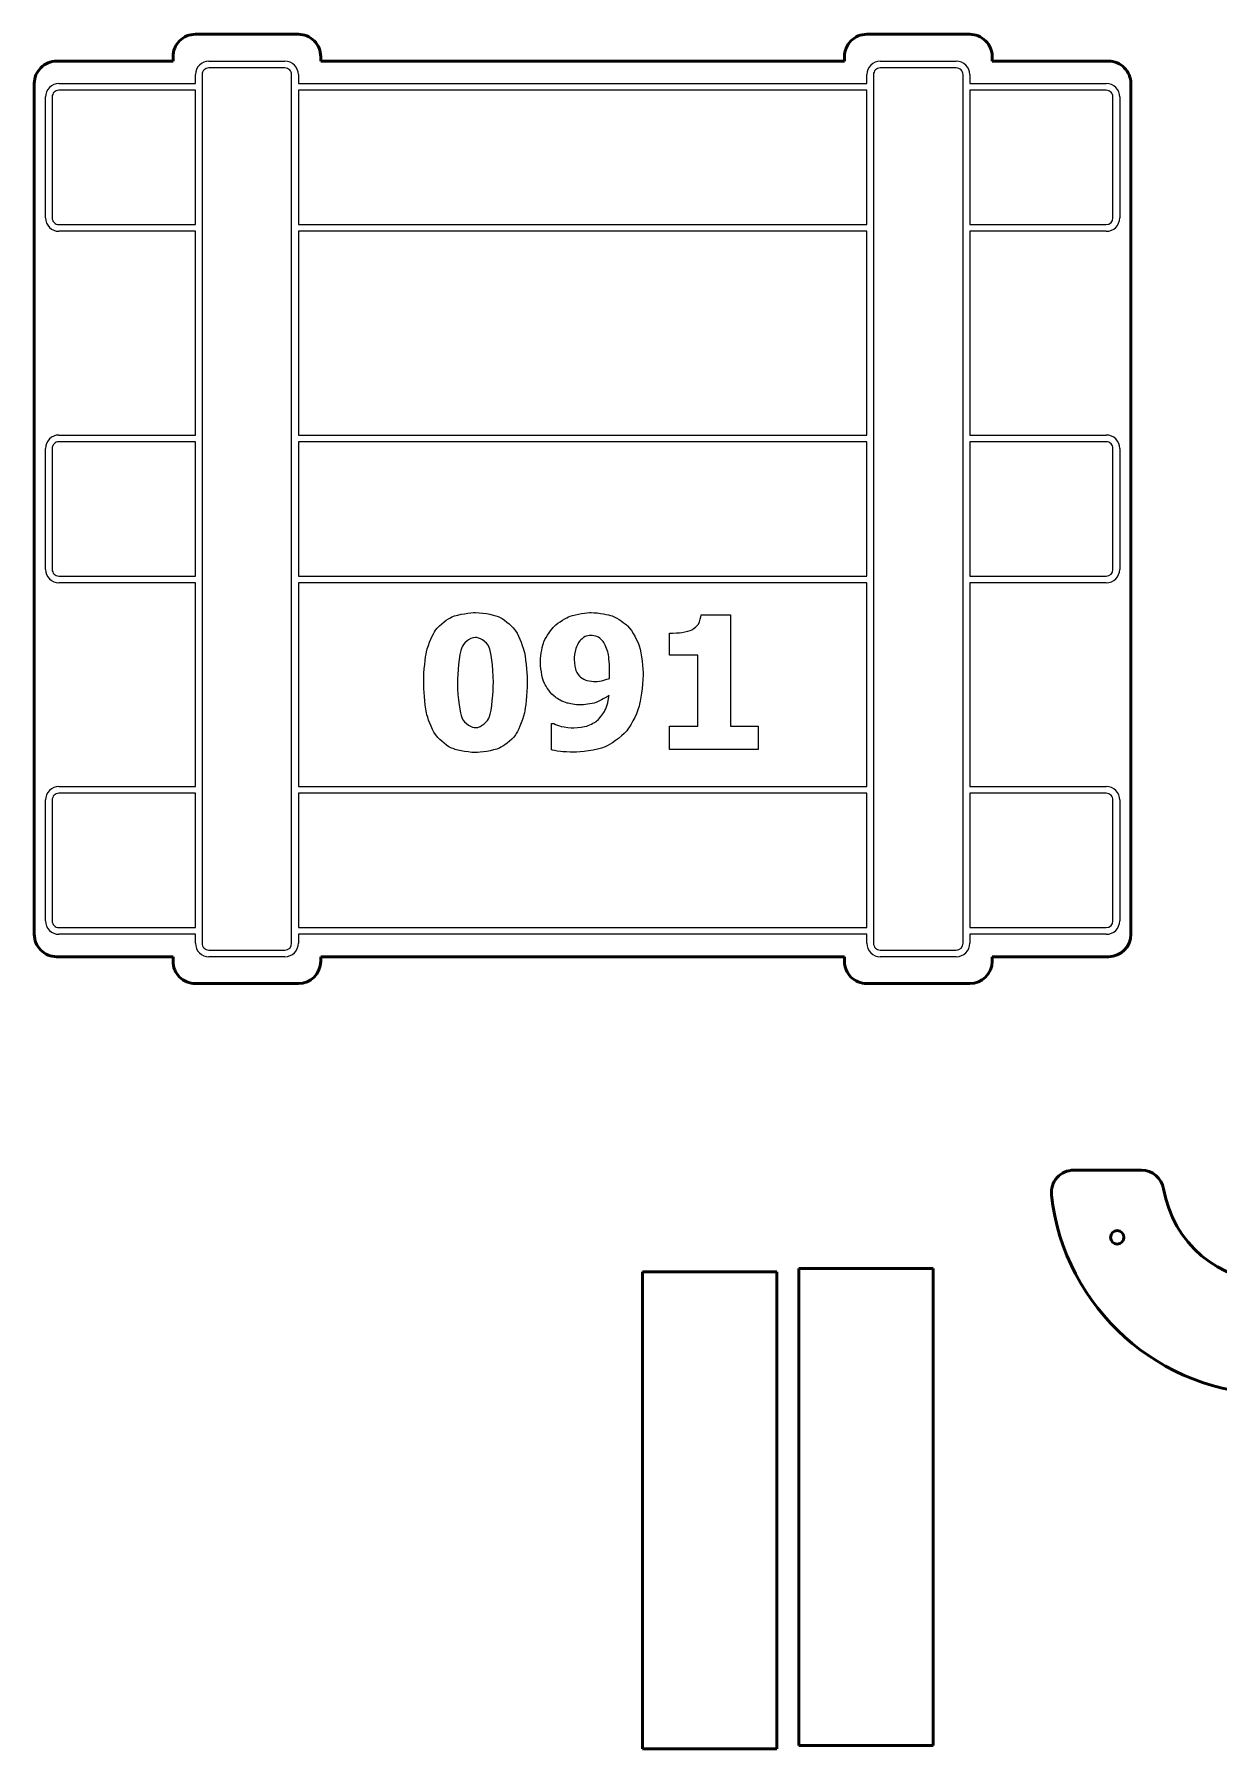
# Model space of a CAD drawing. Header units: millimetres. Extents: x -4457 to 5436, y 521 to 6420.
# Drawn here: x -2763 to -2234, y 2353 to 3119 of the extents above; entities that cross this region are included whole.
import ezdxf

# ---------------------------------------------------------------- set-up
doc = ezdxf.new("R2010")
doc.units = ezdxf.units.MM
doc.header["$MEASUREMENT"] = 0
doc.layers.add('layer 1', color=7, linetype='Continuous')
doc.layers.add('layer 2', color=7, linetype='Continuous')

msp = doc.modelspace()

# ---------------------------------------------------------------- linework, layer by layer
at = {"layer": 'layer 1', "lineweight": 50}
for points, knots in [([(-2691.3357, 3119.1216), (-2693.9879, 3119.1216), (-2696.5314, 3118.068), (-2698.4068, 3116.1926), (-2698.4068, 3116.1926), (-2700.2822, 3114.3173), (-2701.3357, 3111.7737), (-2701.3357, 3109.1216)], [0, 0, 0, 0, 0.33333333, 0.33333333, 0.33333333, 0.33333333, 1, 1, 1, 1]), ([(-2635.3357, 3109.1216), (-2635.3357, 3111.7737), (-2636.3893, 3114.3173), (-2638.2647, 3116.1926), (-2638.2647, 3116.1926), (-2640.14, 3118.068), (-2642.6836, 3119.1216), (-2645.3357, 3119.1216)], [0, 0, 0, 0, 0.33333333, 0.33333333, 0.33333333, 0.33333333, 1, 1, 1, 1]), ([(-2391.3357, 3119.1216), (-2393.9879, 3119.1216), (-2396.5314, 3118.068), (-2398.4068, 3116.1926), (-2398.4068, 3116.1926), (-2400.2822, 3114.3173), (-2401.3357, 3111.7737), (-2401.3357, 3109.1216)], [0, 0, 0, 0, 0.33333333, 0.33333333, 0.33333333, 0.33333333, 1, 1, 1, 1]), ([(-2335.3357, 3109.1216), (-2335.3357, 3111.7737), (-2336.3893, 3114.3173), (-2338.2647, 3116.1926), (-2338.2647, 3116.1926), (-2340.14, 3118.068), (-2342.6836, 3119.1216), (-2345.3357, 3119.1216)], [0, 0, 0, 0, 0.33333333, 0.33333333, 0.33333333, 0.33333333, 1, 1, 1, 1]), ([(-2753.3357, 3107.1216), (-2755.9879, 3107.1216), (-2758.5314, 3106.068), (-2760.4068, 3104.1926), (-2760.4068, 3104.1926), (-2762.2822, 3102.3173), (-2763.3357, 3099.7737), (-2763.3357, 3097.1216)], [0, 0, 0, 0, 0.33333333, 0.33333333, 0.33333333, 0.33333333, 1, 1, 1, 1]), ([(-2273.3357, 3097.1216), (-2273.3357, 3099.7737), (-2274.3893, 3102.3173), (-2276.2647, 3104.1926), (-2276.2647, 3104.1926), (-2278.14, 3106.068), (-2280.6836, 3107.1216), (-2283.3357, 3107.1216)], [0, 0, 0, 0, 0.33333333, 0.33333333, 0.33333333, 0.33333333, 1, 1, 1, 1]), ([(-2763.3357, 2717.1216), (-2763.3357, 2714.4694), (-2762.2822, 2711.9259), (-2760.4068, 2710.0505), (-2760.4068, 2710.0505), (-2758.5314, 2708.1751), (-2755.9879, 2707.1216), (-2753.3357, 2707.1216)], [0, 0, 0, 0, 0.33333333, 0.33333333, 0.33333333, 0.33333333, 1, 1, 1, 1]), ([(-2701.3357, 2705.1216), (-2701.3357, 2702.4694), (-2700.2822, 2699.9259), (-2698.4068, 2698.0505), (-2698.4068, 2698.0505), (-2696.5314, 2696.1751), (-2693.9879, 2695.1216), (-2691.3357, 2695.1216)], [0, 0, 0, 0, 0.33333333, 0.33333333, 0.33333333, 0.33333333, 1, 1, 1, 1]), ([(-2401.3357, 2705.1216), (-2401.3357, 2702.4694), (-2400.2822, 2699.9259), (-2398.4068, 2698.0505), (-2398.4068, 2698.0505), (-2396.5314, 2696.1751), (-2393.9879, 2695.1216), (-2391.3357, 2695.1216)], [0, 0, 0, 0, 0.33333333, 0.33333333, 0.33333333, 0.33333333, 1, 1, 1, 1]), ([(-2298.8771, 2611.7819), (-2301.7227, 2611.7819), (-2304.4336, 2610.5695), (-2306.3306, 2608.4485), (-2306.3306, 2608.4485), (-2308.2277, 2606.3275), (-2309.1313, 2603.4988), (-2308.8152, 2600.6708)], [0, 0, 0, 0, 0.33333333, 0.33333333, 0.33333333, 0.33333333, 1, 1, 1, 1]), ([(-2276.4344, 2581.7819), (-2276.4344, 2583.4387), (-2277.7775, 2584.7819), (-2279.4344, 2584.7819), (-2279.4344, 2584.7819), (-2281.0912, 2584.7819), (-2282.4344, 2583.4387), (-2282.4344, 2581.7819), (-2282.4344, 2581.7819), (-2282.4344, 2580.125), (-2281.0912, 2578.7819), (-2279.4344, 2578.7819), (-2279.4344, 2578.7819), (-2277.7775, 2578.7819), (-2276.4344, 2580.125), (-2276.4344, 2581.7819)], [0, 0, 0, 0, 0.2, 0.2, 0.2, 0.2, 0.4, 0.4, 0.4, 0.4, 0.6, 0.6, 0.6, 0.6, 1, 1, 1, 1])]:
    msp.add_open_spline(points, degree=3, knots=knots, dxfattribs=at)
for points in [[(-2645.3357, 3119.1216), (-2645.3357, 3119.1216), (-2691.3357, 3119.1216), (-2691.3357, 3119.1216)], [(-2345.3357, 3119.1216), (-2345.3357, 3119.1216), (-2391.3357, 3119.1216), (-2391.3357, 3119.1216)], [(-2701.3357, 3109.1216), (-2701.3357, 3109.1216), (-2701.3357, 3107.1216), (-2701.3357, 3107.1216)], [(-2635.3357, 3107.1216), (-2635.3357, 3107.1216), (-2635.3357, 3109.1216), (-2635.3357, 3109.1216)], [(-2401.3357, 3109.1216), (-2401.3357, 3109.1216), (-2401.3357, 3107.1216), (-2401.3357, 3107.1216)], [(-2335.3357, 3107.1216), (-2335.3357, 3107.1216), (-2335.3357, 3109.1216), (-2335.3357, 3109.1216)], [(-2753.3357, 3107.1216), (-2753.3357, 3107.1216), (-2701.3357, 3107.1216), (-2701.3357, 3107.1216)], [(-2635.3357, 3107.1216), (-2635.3357, 3107.1216), (-2401.3357, 3107.1216), (-2401.3357, 3107.1216)], [(-2335.3357, 3107.1216), (-2335.3357, 3107.1216), (-2283.3357, 3107.1216), (-2283.3357, 3107.1216)], [(-2763.3357, 2717.1216), (-2763.3357, 2717.1216), (-2763.3357, 3097.1216), (-2763.3357, 3097.1216)], [(-2273.3357, 3097.1216), (-2273.3357, 3097.1216), (-2273.3357, 2717.1216), (-2273.3357, 2717.1216)], [(-2283.3357, 2707.1216), (-2277.8129, 2707.1216), (-2273.3358, 2711.5987), (-2273.3357, 2717.1215)], [(-2701.3357, 2707.1216), (-2701.3357, 2707.1216), (-2753.3357, 2707.1216), (-2753.3357, 2707.1216)], [(-2701.3357, 2707.1216), (-2701.3357, 2707.1216), (-2701.3357, 2705.1216), (-2701.3357, 2705.1216)], [(-2645.3357, 2695.1216), (-2639.8129, 2695.1216), (-2635.3358, 2699.5987), (-2635.3357, 2705.1215)], [(-2635.3357, 2705.1216), (-2635.3357, 2705.1216), (-2635.3357, 2707.1216), (-2635.3357, 2707.1216)], [(-2401.3357, 2707.1216), (-2401.3357, 2707.1216), (-2635.3357, 2707.1216), (-2635.3357, 2707.1216)], [(-2401.3357, 2707.1216), (-2401.3357, 2707.1216), (-2401.3357, 2705.1216), (-2401.3357, 2705.1216)], [(-2345.3357, 2695.1216), (-2339.8129, 2695.1216), (-2335.3358, 2699.5987), (-2335.3357, 2705.1215)], [(-2335.3357, 2705.1216), (-2335.3357, 2705.1216), (-2335.3357, 2707.1216), (-2335.3357, 2707.1216)], [(-2283.3357, 2707.1216), (-2283.3357, 2707.1216), (-2335.3357, 2707.1216), (-2335.3357, 2707.1216)], [(-2691.3357, 2695.1216), (-2691.3357, 2695.1216), (-2645.3357, 2695.1216), (-2645.3357, 2695.1216)], [(-2391.3357, 2695.1216), (-2391.3357, 2695.1216), (-2345.3357, 2695.1216), (-2345.3357, 2695.1216)], [(-2298.8771, 2611.7819), (-2298.8771, 2611.7819), (-2268.5952, 2611.7819), (-2268.5952, 2611.7819)], [(-2258.735, 2603.4485), (-2259.5483, 2608.26), (-2263.7155, 2611.7819), (-2268.5952, 2611.7819)], [(-2308.8152, 2600.6708), (-2303.1564, 2550.0573), (-2260.3632, 2511.7819), (-2209.4344, 2511.7819)], [(-2258.735, 2603.4485), (-2254.6686, 2579.3913), (-2233.8329, 2561.7819), (-2209.4344, 2561.7819)], [(-2491.5046, 2566.3806), (-2491.5046, 2566.3806), (-2491.5046, 2353.3806), (-2491.5046, 2353.3806)], [(-2431.5046, 2566.3806), (-2431.5046, 2566.3806), (-2491.5046, 2566.3806), (-2491.5046, 2566.3806)], [(-2431.5046, 2353.3806), (-2431.5046, 2353.3806), (-2431.5046, 2566.3806), (-2431.5046, 2566.3806)], [(-2421.6969, 2567.8742), (-2421.6969, 2567.8742), (-2421.6969, 2354.8742), (-2421.6969, 2354.8742)], [(-2361.6969, 2567.8742), (-2361.6969, 2567.8742), (-2421.6969, 2567.8742), (-2421.6969, 2567.8742)], [(-2361.6969, 2354.8742), (-2361.6969, 2354.8742), (-2361.6969, 2567.8742), (-2361.6969, 2567.8742)], [(-2491.5046, 2353.3806), (-2491.5046, 2353.3806), (-2431.5046, 2353.3806), (-2431.5046, 2353.3806)], [(-2421.6969, 2354.8742), (-2421.6969, 2354.8742), (-2361.6969, 2354.8742), (-2361.6969, 2354.8742)]]:
    msp.add_open_spline(points, degree=3, dxfattribs=at)
at = {"layer": 'layer 2', "color": 240, "lineweight": 9}
for points in [[(-2685.3357, 3107.1216), (-2686.927, 3107.1216), (-2688.4532, 3106.4894), (-2689.5784, 3105.3642), (-2689.5784, 3105.3642), (-2690.7036, 3104.239), (-2691.3357, 3102.7129), (-2691.3357, 3101.1216)], [(-2685.3357, 3104.1216), (-2686.1314, 3104.1216), (-2686.8944, 3103.8055), (-2687.457, 3103.2429), (-2687.457, 3103.2429), (-2688.0197, 3102.6803), (-2688.3357, 3101.9172), (-2688.3357, 3101.1216)], [(-2645.3357, 3101.1216), (-2645.3357, 3102.7129), (-2645.9679, 3104.239), (-2647.0931, 3105.3642), (-2647.0931, 3105.3642), (-2648.2183, 3106.4894), (-2649.7444, 3107.1216), (-2651.3357, 3107.1216)], [(-2648.3357, 3101.1216), (-2648.3357, 3101.9172), (-2648.6518, 3102.6803), (-2649.2144, 3103.2429), (-2649.2144, 3103.2429), (-2649.777, 3103.8055), (-2650.5401, 3104.1216), (-2651.3357, 3104.1216)], [(-2385.3357, 3107.1216), (-2386.927, 3107.1216), (-2388.4532, 3106.4894), (-2389.5784, 3105.3642), (-2389.5784, 3105.3642), (-2390.7036, 3104.239), (-2391.3357, 3102.7129), (-2391.3357, 3101.1216)], [(-2385.3357, 3104.1216), (-2386.1314, 3104.1216), (-2386.8944, 3103.8055), (-2387.457, 3103.2429), (-2387.457, 3103.2429), (-2388.0197, 3102.6803), (-2388.3357, 3101.9172), (-2388.3357, 3101.1216)], [(-2345.3357, 3101.1216), (-2345.3357, 3102.7129), (-2345.9679, 3104.239), (-2347.0931, 3105.3642), (-2347.0931, 3105.3642), (-2348.2183, 3106.4894), (-2349.7444, 3107.1216), (-2351.3357, 3107.1216)], [(-2348.3357, 3101.1216), (-2348.3357, 3101.9172), (-2348.6518, 3102.6803), (-2349.2144, 3103.2429), (-2349.2144, 3103.2429), (-2349.777, 3103.8055), (-2350.5401, 3104.1216), (-2351.3357, 3104.1216)], [(-2752.3357, 3097.1216), (-2753.927, 3097.1216), (-2755.4532, 3096.4894), (-2756.5784, 3095.3642), (-2756.5784, 3095.3642), (-2757.7036, 3094.239), (-2758.3357, 3092.7129), (-2758.3357, 3091.1216)], [(-2752.3357, 3094.1216), (-2753.1314, 3094.1216), (-2753.8944, 3093.8055), (-2754.457, 3093.2429), (-2754.457, 3093.2429), (-2755.0197, 3092.6803), (-2755.3357, 3091.9172), (-2755.3357, 3091.1216)], [(-2278.3357, 3091.1216), (-2278.3357, 3092.7129), (-2278.9679, 3094.239), (-2280.0931, 3095.3642), (-2280.0931, 3095.3642), (-2281.2183, 3096.4894), (-2282.7444, 3097.1216), (-2284.3357, 3097.1216)], [(-2281.3357, 3091.1216), (-2281.3357, 3091.9172), (-2281.6518, 3092.6803), (-2282.2144, 3093.2429), (-2282.2144, 3093.2429), (-2282.777, 3093.8055), (-2283.5401, 3094.1216), (-2284.3357, 3094.1216)], [(-2758.3357, 3037.1216), (-2758.3357, 3035.5303), (-2757.7036, 3034.0042), (-2756.5784, 3032.8789), (-2756.5784, 3032.8789), (-2755.4532, 3031.7537), (-2753.927, 3031.1216), (-2752.3357, 3031.1216)], [(-2755.3357, 3037.1216), (-2755.3357, 3036.3259), (-2755.0197, 3035.5629), (-2754.457, 3035.0003), (-2754.457, 3035.0003), (-2753.8944, 3034.4377), (-2753.1314, 3034.1216), (-2752.3357, 3034.1216)], [(-2752.3357, 2940.1216), (-2753.927, 2940.1216), (-2755.4532, 2939.4894), (-2756.5784, 2938.3642), (-2756.5784, 2938.3642), (-2757.7036, 2937.239), (-2758.3357, 2935.7129), (-2758.3357, 2934.1216)], [(-2752.3357, 2937.1216), (-2753.1314, 2937.1216), (-2753.8944, 2936.8055), (-2754.457, 2936.2429), (-2754.457, 2936.2429), (-2755.0197, 2935.6803), (-2755.3357, 2934.9172), (-2755.3357, 2934.1216)], [(-2278.3357, 2934.1216), (-2278.3357, 2935.7129), (-2278.9679, 2937.239), (-2280.0931, 2938.3642), (-2280.0931, 2938.3642), (-2281.2183, 2939.4894), (-2282.7444, 2940.1216), (-2284.3357, 2940.1216)], [(-2281.3357, 2934.1216), (-2281.3357, 2934.9172), (-2281.6518, 2935.6803), (-2282.2144, 2936.2429), (-2282.2144, 2936.2429), (-2282.777, 2936.8055), (-2283.5401, 2937.1216), (-2284.3357, 2937.1216)], [(-2758.3357, 2880.1216), (-2758.3357, 2878.5303), (-2757.7036, 2877.0042), (-2756.5784, 2875.8789), (-2756.5784, 2875.8789), (-2755.4532, 2874.7537), (-2753.927, 2874.1216), (-2752.3357, 2874.1216)], [(-2755.3357, 2880.1216), (-2755.3357, 2879.3259), (-2755.0197, 2878.5629), (-2754.457, 2878.0003), (-2754.457, 2878.0003), (-2753.8944, 2877.4377), (-2753.1314, 2877.1216), (-2752.3357, 2877.1216)], [(-2584.0303, 2852.9476), (-2582.1502, 2855.6056), (-2578.2442, 2858.2312), (-2576.7613, 2858.8795), (-2576.7613, 2858.8795), (-2573.7953, 2860.1761), (-2568.228, 2860.8244), (-2566.1859, 2860.8244)], [(-2566.1859, 2860.8244), (-2561.8747, 2860.8244), (-2556.8342, 2859.463), (-2555.3917, 2858.7823), (-2555.3917, 2858.7823), (-2552.5068, 2857.4208), (-2549.2167, 2854.0497), (-2548.2929, 2852.7045)], [(-2531.0806, 2854.6007), (-2529.1357, 2856.5456), (-2525.3431, 2858.6202), (-2523.9331, 2859.1712), (-2523.9331, 2859.1712), (-2521.113, 2860.2733), (-2516.2345, 2860.8244), (-2514.5003, 2860.8244)], [(-2514.5003, 2860.8244), (-2510.9995, 2860.8244), (-2506.5425, 2859.852), (-2505.1891, 2859.3657), (-2505.1891, 2859.3657), (-2502.4825, 2858.3933), (-2499.1843, 2855.8649), (-2498.2118, 2854.8438)], [(-2469.5733, 2853.0934), (-2468.3091, 2853.7417), (-2466.9639, 2855.1518), (-2466.6073, 2855.6947), (-2466.6073, 2855.6947), (-2465.8942, 2856.7806), (-2465.4079, 2858.9443), (-2465.3431, 2859.7547)], [(-2589.3301, 2829.6088), (-2589.3301, 2834.9249), (-2588.5036, 2841.343), (-2588.0903, 2843.2231), (-2588.0903, 2843.2231), (-2587.2637, 2846.9832), (-2584.9703, 2851.5861), (-2584.0303, 2852.9476)], [(-2566.1859, 2849.7385), (-2569.0708, 2849.7385), (-2571.7451, 2846.7401), (-2572.3609, 2845.2409), (-2572.3609, 2845.2409), (-2573.5927, 2842.2426), (-2574.2086, 2833.2879), (-2574.2086, 2829.5602)], [(-2558.2118, 2829.6088), (-2558.2118, 2837.0319), (-2559.4274, 2843.7417), (-2560.0352, 2845.2409), (-2560.0352, 2845.2409), (-2561.2507, 2848.2393), (-2564.7434, 2849.7385), (-2566.1859, 2849.7385)], [(-2548.2929, 2852.7045), (-2546.4776, 2850.0789), (-2544.7434, 2844.8925), (-2544.3301, 2842.9557), (-2544.3301, 2842.9557), (-2543.5036, 2839.0821), (-2543.0903, 2832.121), (-2543.0903, 2829.6088)], [(-2537.207, 2839.0416), (-2537.207, 2842.1858), (-2536.1373, 2846.3998), (-2535.6024, 2847.7207), (-2535.6024, 2847.7207), (-2534.5327, 2850.3625), (-2532.053, 2853.6283), (-2531.0806, 2854.6007)], [(-2514.5489, 2850.6137), (-2515.4566, 2850.6137), (-2516.7532, 2850.2571), (-2517.1746, 2850.0789), (-2517.1746, 2850.0789), (-2518.0173, 2849.7223), (-2519.2167, 2848.6364), (-2519.6057, 2848.1826)], [(-2509.395, 2848.1826), (-2510.0757, 2849.0578), (-2511.2913, 2849.8682), (-2511.7289, 2850.0545), (-2511.7289, 2850.0545), (-2512.6041, 2850.4273), (-2514.0465, 2850.6137), (-2514.5489, 2850.6137)], [(-2498.2118, 2854.8438), (-2495.9428, 2852.5748), (-2493.6413, 2847.8422), (-2493.0579, 2846.0432), (-2493.0579, 2846.0432), (-2491.8909, 2842.4451), (-2491.3075, 2835.5246), (-2491.3075, 2832.9638)], [(-2479.4922, 2851.5861), (-2477.6446, 2851.5861), (-2474.8893, 2851.8293), (-2473.9736, 2851.9508), (-2473.9736, 2851.9508), (-2472.1421, 2852.1939), (-2470.1243, 2852.8341), (-2469.5733, 2853.0934)], [(-2519.6057, 2848.1826), (-2520.2864, 2847.4046), (-2521.113, 2845.5084), (-2521.3561, 2844.7547), (-2521.3561, 2844.7547), (-2521.8423, 2843.2474), (-2522.0854, 2840.7109), (-2522.0854, 2839.8195)], [(-2506.2345, 2835.2004), (-2506.2345, 2838.4743), (-2506.7856, 2842.2182), (-2507.0611, 2843.2717), (-2507.0611, 2843.2717), (-2507.6122, 2845.3787), (-2508.8925, 2847.5991), (-2509.395, 2848.1826)], [(-2530.4485, 2822.9962), (-2532.523, 2824.5845), (-2534.7759, 2827.9233), (-2535.3836, 2829.1955), (-2535.3836, 2829.1955), (-2536.5992, 2831.7401), (-2537.207, 2837.0319), (-2537.207, 2839.0416)], [(-2522.0854, 2839.8195), (-2522.0854, 2837.8746), (-2521.583, 2835.6542), (-2521.3318, 2835.0302), (-2521.3318, 2835.0302), (-2520.8293, 2833.7823), (-2519.7353, 2832.4127), (-2519.3139, 2832.04)], [(-2506.3318, 2831.4565), (-2506.3318, 2831.7482), (-2506.2994, 2832.4451), (-2506.2831, 2832.7207), (-2506.2831, 2832.7207), (-2506.2507, 2833.2717), (-2506.2345, 2834.6494), (-2506.2345, 2835.2004)], [(-2584.0789, 2806.3187), (-2585.9266, 2808.9443), (-2587.677, 2814.1145), (-2588.0903, 2816.0432), (-2588.0903, 2816.0432), (-2588.9169, 2819.9006), (-2589.3301, 2827.0156), (-2589.3301, 2829.6088)], [(-2574.2086, 2829.5602), (-2574.2086, 2822.2344), (-2572.9768, 2815.5246), (-2572.3609, 2814.0011), (-2572.3609, 2814.0011), (-2571.1292, 2810.9541), (-2567.6284, 2809.4306), (-2566.1859, 2809.4306)], [(-2566.1859, 2809.4306), (-2563.3334, 2809.4306), (-2560.6754, 2812.4776), (-2560.0595, 2814.0011), (-2560.0595, 2814.0011), (-2558.8277, 2817.0481), (-2558.2118, 2825.9297), (-2558.2118, 2829.6088)], [(-2543.0903, 2829.6088), (-2543.0903, 2824.4225), (-2543.9169, 2817.9395), (-2544.3301, 2815.9946), (-2544.3301, 2815.9946), (-2545.1567, 2812.1048), (-2547.4177, 2807.5343), (-2548.3415, 2806.2215)], [(-2519.3139, 2832.04), (-2518.4387, 2831.2944), (-2516.9152, 2830.6299), (-2516.3723, 2830.484), (-2516.3723, 2830.484), (-2515.2864, 2830.1923), (-2513.382, 2830.0464), (-2512.7013, 2830.0464)], [(-2512.7013, 2830.0464), (-2511.5668, 2830.0464), (-2509.8164, 2830.3544), (-2509.2248, 2830.5084), (-2509.2248, 2830.5084), (-2508.0417, 2830.8163), (-2506.7045, 2831.2944), (-2506.3318, 2831.4565)], [(-2491.3075, 2832.9638), (-2491.3075, 2827.8746), (-2492.4906, 2821.0837), (-2493.0822, 2818.9605), (-2493.0822, 2818.9605), (-2494.2653, 2814.7142), (-2497.3528, 2809.544), (-2498.6008, 2808.0205)], [(-2519.3626, 2819.5926), (-2521.4047, 2819.5926), (-2524.322, 2820.1437), (-2525.2702, 2820.4192), (-2525.2702, 2820.4192), (-2527.1665, 2820.9703), (-2529.6705, 2822.4127), (-2530.4485, 2822.9962)], [(-2506.4776, 2823.7255), (-2508.617, 2822.3965), (-2511.5344, 2821.0189), (-2512.4582, 2820.6623), (-2512.4582, 2820.6623), (-2514.3058, 2819.9492), (-2517.9849, 2819.5926), (-2519.3626, 2819.5926)], [(-2511.7775, 2812.6396), (-2510.3836, 2813.839), (-2508.7791, 2816.2053), (-2508.3253, 2817.0886), (-2508.3253, 2817.0886), (-2507.4177, 2818.8552), (-2506.6397, 2822.3965), (-2506.4776, 2823.7255)], [(-2531.1292, 2811.2296), (-2530.3836, 2810.8406), (-2528.617, 2810.2247), (-2527.9201, 2810.014), (-2527.9201, 2810.014), (-2526.5263, 2809.5926), (-2523.3982, 2809.3819), (-2522.1827, 2809.3819)], [(-2522.1827, 2809.3819), (-2520.2054, 2809.3819), (-2517.3853, 2809.9006), (-2516.4695, 2810.1599), (-2516.4695, 2810.1599), (-2514.6381, 2810.6785), (-2512.4258, 2812.0724), (-2511.7775, 2812.6396)], [(-2566.1859, 2798.3447), (-2570.4323, 2798.3447), (-2575.4728, 2799.6737), (-2576.9314, 2800.3382), (-2576.9314, 2800.3382), (-2579.8488, 2801.6672), (-2583.1551, 2804.9897), (-2584.0789, 2806.3187)], [(-2548.3415, 2806.2215), (-2550.1567, 2803.6283), (-2553.9979, 2801.0027), (-2555.4647, 2800.3382), (-2555.4647, 2800.3382), (-2558.3982, 2799.0092), (-2564.0789, 2798.3447), (-2566.1859, 2798.3447)], [(-2498.6008, 2808.0205), (-2501.194, 2804.9411), (-2506.3156, 2801.7482), (-2508.228, 2800.9216), (-2508.228, 2800.9216), (-2512.053, 2799.2685), (-2519.5408, 2798.4419), (-2522.3285, 2798.4419)], [(-2522.3285, 2798.4419), (-2524.2086, 2798.4419), (-2527.1908, 2798.685), (-2528.2118, 2798.8066), (-2528.2118, 2798.8066), (-2530.254, 2799.0497), (-2531.9558, 2799.3657), (-2532.2961, 2799.463)], [(-2752.3357, 2783.1216), (-2753.927, 2783.1216), (-2755.4532, 2782.4894), (-2756.5784, 2781.3642), (-2756.5784, 2781.3642), (-2757.7036, 2780.239), (-2758.3357, 2778.7129), (-2758.3357, 2777.1216)], [(-2752.3357, 2780.1216), (-2753.1314, 2780.1216), (-2753.8944, 2779.8055), (-2754.457, 2779.2429), (-2754.457, 2779.2429), (-2755.0197, 2778.6803), (-2755.3357, 2777.9172), (-2755.3357, 2777.1216)], [(-2278.3357, 2777.1216), (-2278.3357, 2778.7129), (-2278.9679, 2780.239), (-2280.0931, 2781.3642), (-2280.0931, 2781.3642), (-2281.2183, 2782.4894), (-2282.7444, 2783.1216), (-2284.3357, 2783.1216)], [(-2281.3357, 2777.1216), (-2281.3357, 2777.9172), (-2281.6518, 2778.6803), (-2282.2144, 2779.2429), (-2282.2144, 2779.2429), (-2282.777, 2779.8055), (-2283.5401, 2780.1216), (-2284.3357, 2780.1216)], [(-2758.3357, 2723.1216), (-2758.3357, 2721.5303), (-2757.7036, 2720.0042), (-2756.5784, 2718.8789), (-2756.5784, 2718.8789), (-2755.4532, 2717.7537), (-2753.927, 2717.1216), (-2752.3357, 2717.1216)], [(-2755.3357, 2723.1216), (-2755.3357, 2722.3259), (-2755.0197, 2721.5629), (-2754.457, 2721.0003), (-2754.457, 2721.0003), (-2753.8944, 2720.4377), (-2753.1314, 2720.1216), (-2752.3357, 2720.1216)], [(-2691.3357, 2713.1216), (-2691.3357, 2711.5303), (-2690.7036, 2710.0042), (-2689.5784, 2708.8789), (-2689.5784, 2708.8789), (-2688.4532, 2707.7537), (-2686.927, 2707.1216), (-2685.3357, 2707.1216)], [(-2688.3357, 2713.1216), (-2688.3357, 2712.3259), (-2688.0197, 2711.5629), (-2687.457, 2711.0003), (-2687.457, 2711.0003), (-2686.8944, 2710.4377), (-2686.1314, 2710.1216), (-2685.3357, 2710.1216)], [(-2391.3357, 2713.1216), (-2391.3357, 2711.5303), (-2390.7036, 2710.0042), (-2389.5784, 2708.8789), (-2389.5784, 2708.8789), (-2388.4532, 2707.7537), (-2386.927, 2707.1216), (-2385.3357, 2707.1216)], [(-2388.3357, 2713.1216), (-2388.3357, 2712.3259), (-2388.0197, 2711.5629), (-2387.457, 2711.0003), (-2387.457, 2711.0003), (-2386.8944, 2710.4377), (-2386.1314, 2710.1216), (-2385.3357, 2710.1216)]]:
    msp.add_open_spline(points, degree=3, knots=[0, 0, 0, 0, 0.33333333, 0.33333333, 0.33333333, 0.33333333, 1, 1, 1, 1], dxfattribs=at)
for points in [[(-2685.3357, 3107.1216), (-2685.3357, 3107.1216), (-2651.3357, 3107.1216), (-2651.3357, 3107.1216)], [(-2651.3357, 3104.1216), (-2651.3357, 3104.1216), (-2685.3357, 3104.1216), (-2685.3357, 3104.1216)], [(-2385.3357, 3107.1216), (-2385.3357, 3107.1216), (-2351.3357, 3107.1216), (-2351.3357, 3107.1216)], [(-2351.3357, 3104.1216), (-2351.3357, 3104.1216), (-2385.3357, 3104.1216), (-2385.3357, 3104.1216)], [(-2752.3357, 3097.1216), (-2752.3357, 3097.1216), (-2691.3357, 3097.1216), (-2691.3357, 3097.1216)], [(-2691.3357, 3094.1216), (-2691.3357, 3094.1216), (-2752.3357, 3094.1216), (-2752.3357, 3094.1216)], [(-2691.3357, 3097.1216), (-2691.3357, 3097.1216), (-2691.3357, 3101.1216), (-2691.3357, 3101.1216)], [(-2691.3357, 3034.1216), (-2691.3357, 3034.1216), (-2691.3357, 3094.1216), (-2691.3357, 3094.1216)], [(-2688.3357, 3101.1216), (-2688.3357, 3101.1216), (-2688.3357, 2713.1216), (-2688.3357, 2713.1216)], [(-2648.3357, 2713.1216), (-2648.3357, 2713.1216), (-2648.3357, 3101.1216), (-2648.3357, 3101.1216)], [(-2645.3357, 3101.1216), (-2645.3357, 3101.1216), (-2645.3357, 3097.1216), (-2645.3357, 3097.1216)], [(-2645.3357, 3097.1216), (-2645.3357, 3097.1216), (-2391.3357, 3097.1216), (-2391.3357, 3097.1216)], [(-2645.3357, 3094.1216), (-2645.3357, 3094.1216), (-2645.3357, 3034.1216), (-2645.3357, 3034.1216)], [(-2391.3357, 3094.1216), (-2391.3357, 3094.1216), (-2645.3357, 3094.1216), (-2645.3357, 3094.1216)], [(-2391.3357, 3097.1216), (-2391.3357, 3097.1216), (-2391.3357, 3101.1216), (-2391.3357, 3101.1216)], [(-2391.3357, 3034.1216), (-2391.3357, 3034.1216), (-2391.3357, 3094.1216), (-2391.3357, 3094.1216)], [(-2388.3357, 3101.1216), (-2388.3357, 3101.1216), (-2388.3357, 2713.1216), (-2388.3357, 2713.1216)], [(-2348.3357, 2713.1216), (-2348.3357, 2713.1216), (-2348.3357, 3101.1216), (-2348.3357, 3101.1216)], [(-2345.3357, 3101.1216), (-2345.3357, 3101.1216), (-2345.3357, 3097.1216), (-2345.3357, 3097.1216)], [(-2345.3357, 3097.1216), (-2345.3357, 3097.1216), (-2284.3357, 3097.1216), (-2284.3357, 3097.1216)], [(-2345.3357, 3094.1216), (-2345.3357, 3094.1216), (-2345.3357, 3034.1216), (-2345.3357, 3034.1216)], [(-2284.3357, 3094.1216), (-2284.3357, 3094.1216), (-2345.3357, 3094.1216), (-2345.3357, 3094.1216)], [(-2758.3357, 3037.1216), (-2758.3357, 3037.1216), (-2758.3357, 3091.1216), (-2758.3357, 3091.1216)], [(-2755.3357, 3091.1216), (-2755.3357, 3091.1216), (-2755.3357, 3037.1216), (-2755.3357, 3037.1216)], [(-2281.3357, 3037.1216), (-2281.3357, 3037.1216), (-2281.3357, 3091.1216), (-2281.3357, 3091.1216)], [(-2278.3357, 3091.1216), (-2278.3357, 3091.1216), (-2278.3357, 3037.1216), (-2278.3357, 3037.1216)], [(-2752.3357, 3034.1216), (-2752.3357, 3034.1216), (-2691.3357, 3034.1216), (-2691.3357, 3034.1216)], [(-2645.3357, 3034.1216), (-2645.3357, 3034.1216), (-2391.3357, 3034.1216), (-2391.3357, 3034.1216)], [(-2345.3357, 3034.1216), (-2345.3357, 3034.1216), (-2284.3357, 3034.1216), (-2284.3357, 3034.1216)], [(-2284.3357, 3034.1216), (-2282.6789, 3034.1216), (-2281.3357, 3035.4647), (-2281.3357, 3037.1216)], [(-2284.3357, 3031.1216), (-2281.022, 3031.1216), (-2278.3357, 3033.8079), (-2278.3357, 3037.1215)], [(-2691.3357, 3031.1216), (-2691.3357, 3031.1216), (-2752.3357, 3031.1216), (-2752.3357, 3031.1216)], [(-2691.3357, 2940.1216), (-2691.3357, 2940.1216), (-2691.3357, 3031.1216), (-2691.3357, 3031.1216)], [(-2645.3357, 3031.1216), (-2645.3357, 3031.1216), (-2645.3357, 2940.1216), (-2645.3357, 2940.1216)], [(-2391.3357, 3031.1216), (-2391.3357, 3031.1216), (-2645.3357, 3031.1216), (-2645.3357, 3031.1216)], [(-2391.3357, 2940.1216), (-2391.3357, 2940.1216), (-2391.3357, 3031.1216), (-2391.3357, 3031.1216)], [(-2284.3357, 3031.1216), (-2284.3357, 3031.1216), (-2345.3357, 3031.1216), (-2345.3357, 3031.1216)], [(-2345.3357, 3031.1216), (-2345.3357, 3031.1216), (-2345.3357, 2940.1216), (-2345.3357, 2940.1216)], [(-2758.3357, 2880.1216), (-2758.3357, 2880.1216), (-2758.3357, 2934.1216), (-2758.3357, 2934.1216)], [(-2755.3357, 2934.1216), (-2755.3357, 2934.1216), (-2755.3357, 2880.1216), (-2755.3357, 2880.1216)], [(-2752.3357, 2940.1216), (-2752.3357, 2940.1216), (-2691.3357, 2940.1216), (-2691.3357, 2940.1216)], [(-2691.3357, 2937.1216), (-2691.3357, 2937.1216), (-2752.3357, 2937.1216), (-2752.3357, 2937.1216)], [(-2691.3357, 2877.1216), (-2691.3357, 2877.1216), (-2691.3357, 2937.1216), (-2691.3357, 2937.1216)], [(-2645.3357, 2940.1216), (-2645.3357, 2940.1216), (-2391.3357, 2940.1216), (-2391.3357, 2940.1216)], [(-2645.3357, 2937.1216), (-2645.3357, 2937.1216), (-2645.3357, 2877.1216), (-2645.3357, 2877.1216)], [(-2391.3357, 2937.1216), (-2391.3357, 2937.1216), (-2645.3357, 2937.1216), (-2645.3357, 2937.1216)], [(-2391.3357, 2877.1216), (-2391.3357, 2877.1216), (-2391.3357, 2937.1216), (-2391.3357, 2937.1216)], [(-2345.3357, 2940.1216), (-2345.3357, 2940.1216), (-2284.3357, 2940.1216), (-2284.3357, 2940.1216)], [(-2345.3357, 2937.1216), (-2345.3357, 2937.1216), (-2345.3357, 2877.1216), (-2345.3357, 2877.1216)], [(-2284.3357, 2937.1216), (-2284.3357, 2937.1216), (-2345.3357, 2937.1216), (-2345.3357, 2937.1216)], [(-2281.3357, 2880.1216), (-2281.3357, 2880.1216), (-2281.3357, 2934.1216), (-2281.3357, 2934.1216)], [(-2278.3357, 2934.1216), (-2278.3357, 2934.1216), (-2278.3357, 2880.1216), (-2278.3357, 2880.1216)], [(-2284.3357, 2877.1216), (-2282.6789, 2877.1216), (-2281.3357, 2878.4647), (-2281.3357, 2880.1216)], [(-2284.3357, 2874.1216), (-2281.022, 2874.1216), (-2278.3357, 2876.8079), (-2278.3357, 2880.1215)], [(-2752.3357, 2877.1216), (-2752.3357, 2877.1216), (-2691.3357, 2877.1216), (-2691.3357, 2877.1216)], [(-2691.3357, 2874.1216), (-2691.3357, 2874.1216), (-2752.3357, 2874.1216), (-2752.3357, 2874.1216)], [(-2691.3357, 2783.1216), (-2691.3357, 2783.1216), (-2691.3357, 2874.1216), (-2691.3357, 2874.1216)], [(-2645.3357, 2877.1216), (-2645.3357, 2877.1216), (-2391.3357, 2877.1216), (-2391.3357, 2877.1216)], [(-2645.3357, 2874.1216), (-2645.3357, 2874.1216), (-2645.3357, 2783.1216), (-2645.3357, 2783.1216)], [(-2391.3357, 2874.1216), (-2391.3357, 2874.1216), (-2645.3357, 2874.1216), (-2645.3357, 2874.1216)], [(-2391.3357, 2783.1216), (-2391.3357, 2783.1216), (-2391.3357, 2874.1216), (-2391.3357, 2874.1216)], [(-2345.3357, 2877.1216), (-2345.3357, 2877.1216), (-2284.3357, 2877.1216), (-2284.3357, 2877.1216)], [(-2284.3357, 2874.1216), (-2284.3357, 2874.1216), (-2345.3357, 2874.1216), (-2345.3357, 2874.1216)], [(-2345.3357, 2874.1216), (-2345.3357, 2874.1216), (-2345.3357, 2783.1216), (-2345.3357, 2783.1216)], [(-2465.3431, 2859.7547), (-2465.3431, 2859.7547), (-2452.2151, 2859.7547), (-2452.2151, 2859.7547)], [(-2452.2151, 2859.7547), (-2452.2151, 2859.7547), (-2452.2151, 2810.0626), (-2452.2151, 2810.0626)], [(-2479.4922, 2841.8131), (-2479.4922, 2841.8131), (-2479.4922, 2851.5861), (-2479.4922, 2851.5861)], [(-2466.8504, 2841.8131), (-2466.8504, 2841.8131), (-2479.4922, 2841.8131), (-2479.4922, 2841.8131)], [(-2466.8504, 2810.0626), (-2466.8504, 2810.0626), (-2466.8504, 2841.8131), (-2466.8504, 2841.8131)], [(-2532.2961, 2799.463), (-2532.2961, 2799.463), (-2532.2961, 2811.2296), (-2532.2961, 2811.2296)], [(-2532.2961, 2811.2296), (-2532.2961, 2811.2296), (-2531.1292, 2811.2296), (-2531.1292, 2811.2296)], [(-2479.4922, 2799.6088), (-2479.4922, 2799.6088), (-2479.4922, 2810.0626), (-2479.4922, 2810.0626)], [(-2479.4922, 2810.0626), (-2479.4922, 2810.0626), (-2466.8504, 2810.0626), (-2466.8504, 2810.0626)], [(-2452.2151, 2810.0626), (-2452.2151, 2810.0626), (-2439.865, 2810.0626), (-2439.865, 2810.0626)], [(-2439.865, 2810.0626), (-2439.865, 2810.0626), (-2439.865, 2799.6088), (-2439.865, 2799.6088)], [(-2439.865, 2799.6088), (-2439.865, 2799.6088), (-2479.4922, 2799.6088), (-2479.4922, 2799.6088)], [(-2752.3357, 2783.1216), (-2752.3357, 2783.1216), (-2691.3357, 2783.1216), (-2691.3357, 2783.1216)], [(-2691.3357, 2780.1216), (-2691.3357, 2780.1216), (-2752.3357, 2780.1216), (-2752.3357, 2780.1216)], [(-2691.3357, 2720.1216), (-2691.3357, 2720.1216), (-2691.3357, 2780.1216), (-2691.3357, 2780.1216)], [(-2645.3357, 2783.1216), (-2645.3357, 2783.1216), (-2391.3357, 2783.1216), (-2391.3357, 2783.1216)], [(-2645.3357, 2780.1216), (-2645.3357, 2780.1216), (-2645.3357, 2720.1216), (-2645.3357, 2720.1216)], [(-2391.3357, 2780.1216), (-2391.3357, 2780.1216), (-2645.3357, 2780.1216), (-2645.3357, 2780.1216)], [(-2391.3357, 2720.1216), (-2391.3357, 2720.1216), (-2391.3357, 2780.1216), (-2391.3357, 2780.1216)], [(-2345.3357, 2783.1216), (-2345.3357, 2783.1216), (-2284.3357, 2783.1216), (-2284.3357, 2783.1216)], [(-2345.3357, 2780.1216), (-2345.3357, 2780.1216), (-2345.3357, 2720.1216), (-2345.3357, 2720.1216)], [(-2284.3357, 2780.1216), (-2284.3357, 2780.1216), (-2345.3357, 2780.1216), (-2345.3357, 2780.1216)], [(-2758.3357, 2723.1216), (-2758.3357, 2723.1216), (-2758.3357, 2777.1216), (-2758.3357, 2777.1216)], [(-2755.3357, 2777.1216), (-2755.3357, 2777.1216), (-2755.3357, 2723.1216), (-2755.3357, 2723.1216)], [(-2281.3357, 2723.1216), (-2281.3357, 2723.1216), (-2281.3357, 2777.1216), (-2281.3357, 2777.1216)], [(-2278.3357, 2777.1216), (-2278.3357, 2777.1216), (-2278.3357, 2723.1216), (-2278.3357, 2723.1216)], [(-2752.3357, 2720.1216), (-2752.3357, 2720.1216), (-2691.3357, 2720.1216), (-2691.3357, 2720.1216)], [(-2645.3357, 2720.1216), (-2645.3357, 2720.1216), (-2391.3357, 2720.1216), (-2391.3357, 2720.1216)], [(-2345.3357, 2720.1216), (-2345.3357, 2720.1216), (-2284.3357, 2720.1216), (-2284.3357, 2720.1216)], [(-2284.3357, 2720.1216), (-2282.6789, 2720.1216), (-2281.3357, 2721.4647), (-2281.3357, 2723.1216)], [(-2284.3357, 2717.1216), (-2281.022, 2717.1216), (-2278.3357, 2719.8079), (-2278.3357, 2723.1215)], [(-2691.3357, 2717.1216), (-2691.3357, 2717.1216), (-2752.3357, 2717.1216), (-2752.3357, 2717.1216)], [(-2691.3357, 2713.1216), (-2691.3357, 2713.1216), (-2691.3357, 2717.1216), (-2691.3357, 2717.1216)], [(-2651.3357, 2710.1216), (-2649.6789, 2710.1216), (-2648.3357, 2711.4647), (-2648.3357, 2713.1216)], [(-2651.3357, 2707.1216), (-2648.022, 2707.1216), (-2645.3357, 2709.8079), (-2645.3357, 2713.1215)], [(-2391.3357, 2717.1216), (-2391.3357, 2717.1216), (-2645.3357, 2717.1216), (-2645.3357, 2717.1216)], [(-2645.3357, 2717.1216), (-2645.3357, 2717.1216), (-2645.3357, 2713.1216), (-2645.3357, 2713.1216)], [(-2391.3357, 2713.1216), (-2391.3357, 2713.1216), (-2391.3357, 2717.1216), (-2391.3357, 2717.1216)], [(-2351.3357, 2710.1216), (-2349.6789, 2710.1216), (-2348.3357, 2711.4647), (-2348.3357, 2713.1216)], [(-2351.3357, 2707.1216), (-2348.022, 2707.1216), (-2345.3357, 2709.8079), (-2345.3357, 2713.1215)], [(-2284.3357, 2717.1216), (-2284.3357, 2717.1216), (-2345.3357, 2717.1216), (-2345.3357, 2717.1216)], [(-2345.3357, 2717.1216), (-2345.3357, 2717.1216), (-2345.3357, 2713.1216), (-2345.3357, 2713.1216)], [(-2685.3357, 2710.1216), (-2685.3357, 2710.1216), (-2651.3357, 2710.1216), (-2651.3357, 2710.1216)], [(-2651.3357, 2707.1216), (-2651.3357, 2707.1216), (-2685.3357, 2707.1216), (-2685.3357, 2707.1216)], [(-2385.3357, 2710.1216), (-2385.3357, 2710.1216), (-2351.3357, 2710.1216), (-2351.3357, 2710.1216)], [(-2351.3357, 2707.1216), (-2351.3357, 2707.1216), (-2385.3357, 2707.1216), (-2385.3357, 2707.1216)]]:
    msp.add_open_spline(points, degree=3, dxfattribs=at)

doc.saveas('drawing.dxf')
